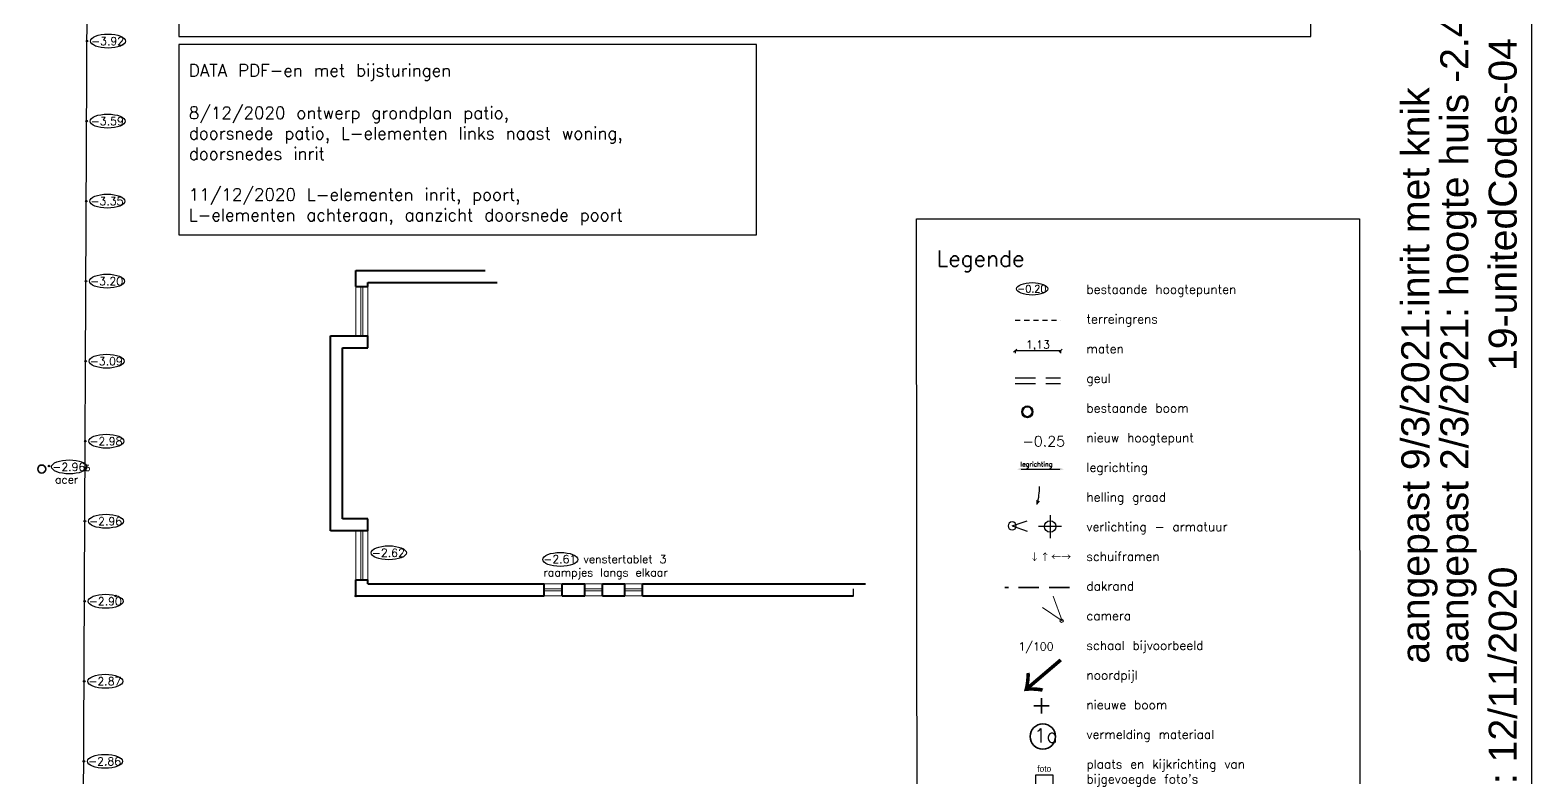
# Model space of a CAD drawing. Header units: millimetres. Extents: x 361 to 21231, y 184 to 1849.
# Drawn here: x 2520.19 to 2557.72, y 519.32 to 538.01 of the extents above; entities that cross this region are included whole.
import ezdxf

# ---------------------------------------------------------------- set-up
doc = ezdxf.new("R2010")
doc.units = ezdxf.units.MM
doc.header["$LTSCALE"] = 0.2
doc.linetypes.add('DASHED', pattern=[19.05, 12.7, -6.35])
doc.linetypes.add('HIDDEN2', pattern=[4.7625, 3.175, -1.5875])
for name, color, linetype in [('3 de opmeting', 7, 'Continuous'), ('A032-_TEXT klein', 1, 'Continuous'), ('A03_SJABLOON_25', 7, 'Continuous'), ('bestaande hoogtepunten', 7, 'Continuous'), ('bestaande hoogtepunten  30-6-2020', 200, 'Continuous'), ('legrichting', 7, 'Continuous'), ('ontwerp', 7, 'Continuous'), ('tekst', 7, 'Continuous'), ('terreingrens', 134, 'HIDDEN2')]:
    doc.layers.add(name, color=color, linetype=linetype)
for name, color, linetype, lineweight in [('bomen', 7, 'Continuous', 35), ('camera', 142, 'Continuous', 20), ('dakrand', 36, 'DASHED', 35), ('data', 230, 'Continuous', 50), ('helling', 96, 'Continuous', 25), ('huis', 7, 'Continuous', 40), ('maten', 1, 'Continuous', 18), ('nieuwe hoogtepunten', 154, 'Continuous', 35), ('nummers', 10, 'Continuous', 35), ('ramen', 7, 'Continuous', 20), ('titel', 7, 'Continuous', 5)]:
    doc.layers.add(name, color=color, linetype=linetype, lineweight=lineweight)
doc.layers.add('verlichting', color=7, linetype='Continuous', lineweight=25, true_color=0xb80000)
doc.styles.get("Standard").update_dxf_attribs({"font": 'txt.shx', "height": 0.2})
doc.styles.add('T 200 klein', font='GOTHIC.TTF', dxfattribs={"height": 40})
doc.dimstyles.new('maat aanduiding voor tuin', dxfattribs={"dimscale": 0.2, "dimtxt": 0.2, "dimasz": 0.4, "dimexe": 0.3, "dimexo": 0.3, "dimgap": 0.02, "dimtad": 1, "dimzin": 1, "dimtxsty": 'Standard', "dimblk": 'OBLIQUE', "dimcen": 0.2, "dimadec": 0, "dimazin": 3, "dimtfac": 1, "dimtix": 1, "dimtmove": 0, "dimatfit": 3, "dimldrblk": 'OBLIQUE', "dimfxl": 0.3, "dimfxlon": 1, "dimarcsym": 1})

# ---------------------------------------------------------------- blocks, each defined once
blk = doc.blocks.new('_Oblique')
at = {"color": 0, "linetype": 'ByBlock', "lineweight": -2}
blk.add_line((-0.5, -0.5), (0.5, 0.5), dxfattribs=at)
blk = doc.blocks.new('*D1676')
at = {"layer": 'Defpoints', "color": 0, "linetype": 'Continuous', "ltscale": 0.2, "transparency": 16777216}
for p in [(2544.805, 529.998), (2545.94, 529.998), (2545.94, 529.998)]:
    blk.add_point(p, dxfattribs=at)
at = {"layer": 'maten', "color": 0, "lineweight": -2, "ltscale": 0.2, "transparency": 16777216}
blk.add_line((2544.805, 529.998), (2544.805, 529.938), dxfattribs=at)
at = {"layer": 'maten', "color": 0, "linetype": 'Continuous', "lineweight": -2, "ltscale": 0.2, "transparency": 16777216}
for p, q in [((2544.805, 529.998), (2545.94, 529.998)), ((2545.94, 529.998), (2545.94, 529.938))]:
    blk.add_line(p, q, dxfattribs=at)
at = {"layer": 'maten', "color": 0, "linetype": 'Continuous', "lineweight": -2, "ltscale": 0.2, "transparency": 16777216, "xscale": 0.08000000000000074, "yscale": 0.08000000000000074, "zscale": 0.08000000000000074}
for p, rotation in [((2544.805, 529.998), 180.0061414760521), ((2545.94, 529.998), 0.006141476052073934)]:
    blk.add_blockref('_Oblique', p, dxfattribs=dict(at, rotation=rotation))
at = {"layer": 'maten', "color": 0, "linetype": 'Continuous', "ltscale": 0.2, "transparency": 16777216, "insert": (2545.372, 530.119), "char_height": 0.2, "attachment_point": 5, "rotation": 0.0061}
blk.add_mtext('1,13', dxfattribs=at)

msp = doc.modelspace()

# ---------------------------------------------------------------- hatches: boundary and pattern name
at = {"layer": 'helling', "ltscale": 0.05}
h = msp.add_hatch(color=256, dxfattribs=at)
h.dxf.hatch_style = 1
h.paths.add_polyline_path([(2545.338, 526.131), (2545.425, 526.237), (2545.379, 526.252), (2545.333, 526.268)])
at = {"layer": 'legrichting', "ltscale": 0.9}
h = msp.add_hatch(color=256, dxfattribs=at)
h.paths.add_polyline_path([(2544.855, 527.037), (2544.951, 527.009), (2544.951, 527.037), (2544.951, 527.066)])
h.paths.add_polyline_path([(2546.019, 527.037), (2545.922, 527.066), (2545.922, 527.037), (2545.922, 527.009)])

# ---------------------------------------------------------------- linework, layer by layer
at = {"layer": '3 de opmeting', "ltscale": 0.2}
msp.add_line((2521.526, 518.316), (2521.618, 539.735), dxfattribs=at)
at = {"layer": 'A03_SJABLOON_25'}
msp.add_lwpolyline([(2545.962, 519.039), (2545.532, 518.792), (2545.101, 519.039), (2545.32, 519.039), (2545.32, 519.394), (2545.743, 519.394), (2545.743, 519.039)], close=True, dxfattribs=at)
at = {"layer": 'bestaande hoogtepunten', "ltscale": 0.2}
msp.add_circle((2528.328, 523.869), 0.02, dxfattribs=at)
at = {"layer": 'bestaande hoogtepunten'}
for centre, major_axis in [((2545.23, 531.543), (-0.391, 0)), ((2529.152, 524.946), (-0.439, 0)), ((2533.436, 524.78), (-0.439, 0))]:
    msp.add_ellipse(centre, major_axis=major_axis, ratio=0.39726, dxfattribs=at)
at = {"layer": 'bestaande hoogtepunten  30-6-2020', "ltscale": 0.2}
for centre in [(2521.609, 537.735), (2521.601, 535.735), (2521.592, 533.735), (2521.584, 531.735), (2521.575, 529.736), (2521.567, 527.736), (2520.663, 527.113), (2521.558, 525.736), (2521.55, 523.736), (2521.541, 521.736), (2521.533, 519.736)]:
    msp.add_circle(centre, 0.02, dxfattribs=at)
at = {"layer": 'bestaande hoogtepunten  30-6-2020'}
for centre in [(2522.137, 537.735), (2522.128, 535.735), (2522.12, 533.735), (2522.111, 531.735), (2522.103, 529.735), (2522.094, 527.735), (2521.166, 527.093), (2522.086, 525.735), (2522.077, 523.735), (2522.069, 521.735), (2522.06, 519.735)]:
    msp.add_ellipse(centre, major_axis=(-0.439, 0), ratio=0.39726, dxfattribs=at)
at = {"layer": 'bomen', "ltscale": 0.2}
for p, q in [((2545.463, 520.929), (2545.463, 521.313)), ((2545.655, 521.121), (2545.271, 521.121))]:
    msp.add_line(p, q, dxfattribs=at)
msp.add_circle((2520.48, 527.04), 0.1, dxfattribs=at)
at = {"layer": 'camera', "ltscale": 0.2}
for q in [(2545.485, 523.579), (2545.757, 523.86)]:
    msp.add_line((2545.982, 523.246), q, dxfattribs=at)
msp.add_circle((2545.965, 523.25), 0.0445, dxfattribs=at)
at = {"layer": 'dakrand', "ltscale": 0.2}
msp.add_line((2546.159, 524.08), (2544.547, 524.08), dxfattribs=at)
at = {"layer": 'helling', "ltscale": 0.2}
msp.add_arc((2543.841, 526.577), 1.57, 345.0932, 0.9676, dxfattribs=at)
at = {"layer": 'huis', "ltscale": 0.2}
for p, q in [((2528.327, 531.999), (2531.561, 532)), ((2528.327, 531.599), (2528.327, 531.999)), ((2528.327, 531.599), (2528.627, 531.599)), ((2528.627, 531.699), (2531.862, 531.7)), ((2528.627, 531.599), (2528.627, 531.699)), ((2527.697, 525.499), (2527.697, 530.369)), ((2527.697, 530.369), (2528.627, 530.369)), ((2528.627, 530.069), (2528.627, 530.369)), ((2527.997, 525.799), (2527.997, 530.069)), ((2527.997, 530.069), (2528.627, 530.069)), ((2528.627, 525.499), (2527.697, 525.499)), ((2528.627, 525.799), (2527.997, 525.799)), ((2528.627, 525.499), (2528.627, 525.799)), ((2528.328, 523.869), (2528.328, 524.269)), ((2528.328, 524.269), (2528.628, 524.269)), ((2528.628, 524.169), (2528.628, 524.269)), ((2528.628, 524.169), (2533.038, 524.17)), ((2533.038, 523.87), (2533.038, 524.17)), ((2533.488, 523.87), (2533.488, 524.17)), ((2533.488, 524.17), (2534.048, 524.17)), ((2534.048, 523.87), (2534.048, 524.17)), ((2534.488, 523.87), (2534.488, 524.17)), ((2534.488, 524.17), (2535.048, 524.17)), ((2535.048, 523.87), (2535.048, 524.17)), ((2535.488, 524.17), (2541.068, 524.171)), ((2535.488, 523.87), (2535.488, 524.17)), ((2528.328, 523.869), (2533.038, 523.87)), ((2533.488, 523.87), (2534.048, 523.87)), ((2534.488, 523.87), (2535.048, 523.87)), ((2535.488, 523.87), (2540.768, 523.871))]:
    msp.add_line(p, q, dxfattribs=at)
at = {"layer": 'huis', "lineweight": 25, "ltscale": 0.2}
msp.add_lwpolyline([(2557.718, 558.188), (2467.592, 558.188), (2467.592, 408.613), (2557.718, 408.613)], close=True, dxfattribs=at)
at = {"layer": 'legrichting', "ltscale": 0.9}
msp.add_line((2544.951, 527.037), (2545.922, 527.037), dxfattribs=at)
at = {"layer": 'nummers', "ltscale": 0.05}
msp.add_circle((2545.495, 520.354), 0.317, dxfattribs=at)
at = {"layer": 'ontwerp', "ltscale": 0.2}
msp.add_line((2540.768, 523.871), (2540.768, 524.042), dxfattribs=at)
for points in [[(2552.191, 554.385), (2523.907, 554.385), (2523.907, 537.853), (2552.191, 537.853)], [(2538.342, 537.652), (2523.906, 537.652), (2523.906, 532.89), (2538.342, 532.89)], [(2542.34, 533.289), (2553.407, 533.29), (2553.418, 516.722), (2542.352, 516.721)]]:
    msp.add_lwpolyline(points, close=True, dxfattribs=at)
at = {"layer": 'ontwerp', "linetype": 'Continuous', "lineweight": 50, "ltscale": 0.2}
msp.add_circle((2545.108, 528.47), 0.131, dxfattribs=at)
at = {"layer": 'ontwerp', "ltscale": 0.2}
for centre in [(2522.328, 523.869), (2528.328, 523.869)]:
    msp.add_circle(centre, 0.02, dxfattribs=at)
at = {"layer": 'ramen', "ltscale": 0.2}
for p, q in [((2528.327, 531.599), (2528.327, 530.369)), ((2528.452, 531.599), (2528.452, 530.369)), ((2528.502, 530.369), (2528.502, 531.599)), ((2528.627, 530.369), (2528.627, 531.599)), ((2528.328, 524.269), (2528.327, 525.499)), ((2528.453, 524.269), (2528.452, 525.499)), ((2528.503, 524.269), (2528.502, 525.499)), ((2528.628, 524.269), (2528.627, 525.499)), ((2533.038, 524.17), (2533.488, 524.17)), ((2533.038, 524.045), (2533.488, 524.045)), ((2533.488, 523.995), (2533.038, 523.995)), ((2534.048, 524.17), (2534.488, 524.17)), ((2534.048, 524.045), (2534.488, 524.045)), ((2534.488, 523.995), (2534.048, 523.995)), ((2535.048, 524.17), (2535.488, 524.17)), ((2535.048, 524.045), (2535.488, 524.045)), ((2535.488, 523.995), (2535.048, 523.995)), ((2533.488, 523.87), (2533.038, 523.87)), ((2534.488, 523.87), (2534.048, 523.87)), ((2535.488, 523.87), (2535.048, 523.87))]:
    msp.add_line(p, q, dxfattribs=at)
at = {"layer": 'terreingrens', "linetype": 'HIDDEN2', "ltscale": 0.2}
msp.add_line((2544.805, 530.759), (2545.94, 530.759), dxfattribs=at)
at = {"layer": 'terreingrens', "color": 5, "linetype": 'DASHED', "ltscale": 0.2}
for p, q in [((2544.805, 529.323), (2545.94, 529.323)), ((2544.805, 529.179), (2545.94, 529.179))]:
    msp.add_line(p, q, dxfattribs=at)
at = {"layer": 'verlichting', "ltscale": 0.2}
for p, q in [((2545.677, 525.89), (2545.677, 525.314)), ((2544.729, 525.618), (2545.105, 525.747)), ((2544.729, 525.618), (2545.105, 525.489)), ((2545.965, 525.603), (2545.389, 525.602))]:
    msp.add_line(p, q, dxfattribs=at)
at = {"layer": 'verlichting', "lineweight": 30, "ltscale": 0.2}
msp.add_circle((2545.677, 525.602), 0.144, dxfattribs=at)
for start, end in [(90.0061, 270.0061), (270.0061, 90.0061)]:
    msp.add_arc((2544.729, 525.618), 0.101, start, end, dxfattribs=at)

# ---------------------------------------------------------------- texts
at = {"layer": 'A032-_TEXT klein', "insert": (2545.53, 519.629), "char_height": 0.1564, "width": 1.07351, "attachment_point": 2, "rotation": 0.2451, "style": 'T 200 klein'}
msp.add_mtext('foto', dxfattribs=at)
at = {"layer": 'bestaande hoogtepunten', "attachment_point": 1, "rotation": 0.0061}
for s, insert, char_height, width in [('-0.20', (2544.856, 531.633), 0.1779, 0.62103), ('-2.62', (2528.731, 525.044), 0.2, 0.69801), ('-2.61 venstertablet 3 raampjes langs elkaar', (2533.015, 524.888), 0.2, 3.96246)]:
    msp.add_mtext(s, dxfattribs=dict(at, insert=insert, char_height=char_height, width=width))
at = {"layer": 'bestaande hoogtepunten  30-6-2020', "char_height": 0.2, "width": 0.69801, "attachment_point": 1, "rotation": 0.0061}
for s, insert in [('-3.92', (2521.716, 537.834)), ('-3.59', (2521.708, 535.834)), ('-3.35', (2521.699, 533.834)), ('-3.20', (2521.691, 531.834)), ('-3.09', (2521.682, 529.834)), ('-2.98', (2521.674, 527.834)), ('-2.96{\\H0.7105x;5}', (2520.746, 527.191)), ('-2.96', (2521.665, 525.834)), ('-2.90', (2521.657, 523.834)), ('-2.87', (2521.648, 521.834)), ('-2.86', (2521.64, 519.834))]:
    msp.add_mtext(s, dxfattribs=dict(at, insert=insert))
at = {"layer": 'bomen', "ltscale": 0.2, "insert": (2520.81, 526.877), "char_height": 0.2, "attachment_point": 1, "rotation": 0.0061}
msp.add_mtext_dynamic_manual_height_columns('acer', width=0.23829, gutter_width=1, heights=[0], dxfattribs=at)
at = {"layer": 'data', "ltscale": 0.2, "char_height": 0.30622, "attachment_point": 1}
for s, insert in [('DATA PDF-en met bijsturingen', (2524.155, 537.154)), ('8/12/2020 ontwerp grondplan patio, \\Pdoorsnede patio, L-elementen links naast woning,\\Pdoorsnedes inrit\\P\\P11/12/2020 L-elementen inrit, poort, \\PL-elementen achteraan, aanzicht doorsnede poort', (2524.155, 536.095))]:
    msp.add_mtext_dynamic_manual_height_columns(s, width=47.17438, gutter_width=3, heights=[0], dxfattribs=dict(at, insert=insert))
at = {"layer": 'legrichting', "ltscale": 0.9, "insert": (2544.937, 527.218), "char_height": 0.15452, "width": 1.19647, "attachment_point": 1, "rotation": 0.0061}
msp.add_mtext('{\\H0.75x;legrichting}', dxfattribs=at)
at = {"layer": 'nieuwe hoogtepunten', "linetype": 'Continuous', "ltscale": 0.2, "insert": (2544.981, 527.863), "char_height": 0.26, "attachment_point": 1, "rotation": 0.0061}
msp.add_mtext_dynamic_manual_height_columns('-0.25', width=11.55869, gutter_width=1, heights=[0], dxfattribs=at)
at = {"layer": 'nummers', "ltscale": 0.05, "insert": (2545.282, 520.557), "char_height": 0.35, "attachment_point": 1, "rotation": 0.0061}
msp.add_mtext_dynamic_manual_height_columns('1a', width=0.79968, gutter_width=1, heights=[0], dxfattribs=at)
at = {"layer": 'ontwerp', "linetype": 'Continuous', "ltscale": 0.2, "insert": (2544.805, 532.382), "char_height": 0.22243, "attachment_point": 1, "rotation": 0.0061}
msp.add_mtext_dynamic_manual_height_columns("\\A1;\\P\\P\\pt1.7794;^Ibestaande hoogtepunten\\P\\P^Iterreingrens\\P\\P^Imaten\\P\\P^Igeul\\P\\P^Ibestaande boom\\P\\ptz;\\P\\pt1.7794;^Inieuw hoogtepunt\\P^I\\P^Ilegrichting\\P\\ptz;\\P\\pt1.7794;^Ihelling graad\\P^I\\P^Iverlichting - armatuur\\P\\P^Ischuiframen\\P^I\\P^Idakrand\\P^I\\P^Icamera\\P\\P^Ischaal bijvoorbeeld\\P\\P^Inoordpijl\\P\\P^Inieuwe boom\\P\\P^Ivermelding materiaal \\P\\P^Iplaats en kijkrichting van \\P^Ibijgevoegde foto's", width=16.22403, gutter_width=1, heights=[0], dxfattribs=at)
at = {"layer": 'ontwerp', "ltscale": 0.2, "attachment_point": 1, "rotation": 0.0061}
for s, width, insert, char_height in [('{\\fSimSun|b0|i0|c134|p2;↓}', 0.37138, (2545.17, 524.933), 0.17794), ('{\\fSimSun|b0|i0|c134|p2;↑}', 0.37138, (2545.432, 524.935), 0.17794), ('{\\fSimSun|b0|i0|c134|p2;←}', 0.37138, (2545.705, 524.935), 0.17794), ('{\\fSimSun|b0|i0|c134|p2;→}', 0.37138, (2545.96, 524.935), 0.17794), ('1/100', 1.19835, (2544.889, 522.704), 0.2)]:
    msp.add_mtext_dynamic_manual_height_columns(s, width=width, gutter_width=1, heights=[0], dxfattribs=dict(at, insert=insert, char_height=char_height))
at = {"layer": 'tekst', "color": 1, "ltscale": 0.9, "insert": (2546.283, 521.95), "char_height": 0.96, "width": 5.63239, "attachment_point": 1, "rotation": 220.3947}
msp.add_mtext('{\\fSimSun|b0|i0|c134|p2;→}', dxfattribs=at)
at = {"layer": 'titel', "char_height": 0.7, "width": 248.68055, "attachment_point": 1, "rotation": 90.0061}
for s, insert in [('\\A1;{\\fArial|b0|i0|c0|p34;MAGY  SOOLS        LANDSCHAPS- EN TUINARCHITECT        KRUISSTRAAT  47        3294   DIEST           0476 / 56. 13. 74          info@magysools.be          www.magysools.be              noordpijl:                                       SCHAAL:  1 / 100            DATUM: 12/11/2020                  19-unitedCodes-04          UITVOERINGSPLAN IN PROGRESS}', (2556.65, 409.17)), ('\\A1;{\\fArial|b0|i0|c0|p34;aangepast 2/3/2021: hoogte huis -2.45, L-elementen, inrit, patio, ... hoogtes. }', (2555.428, 522.174)), ('\\A1;{\\fArial|b0|i0|c0|p34;aangepast 9/3/2021:inrit met knik }', (2554.452, 522.174))]:
    msp.add_mtext(s, dxfattribs=dict(at, insert=insert))
at = {"layer": 'titel', "lineweight": 35, "ltscale": 0.2, "insert": (2542.842, 532.498), "char_height": 0.4, "attachment_point": 1, "rotation": 0.0061}
msp.add_mtext_dynamic_manual_height_columns('Legende', width=13.03224, gutter_width=1, heights=[0], dxfattribs=at)

# ---------------------------------------------------------------- dimensions: what is measured, and where the dimension line sits
at = {"layer": 'maten', "linetype": 'Continuous', "ltscale": 0.2}
dim = msp.add_linear_dim(base=(2545.94, 529.998), p1=(2544.805, 529.998), p2=(2545.94, 529.998), angle=0.0061, dimstyle='maat aanduiding voor tuin', dxfattribs=at)
dim.commit()
dim.dimension.update_dxf_attribs({"geometry": '*D1676', "text_midpoint": (2545.372, 530.119)})

doc.saveas('drawing.dxf')
